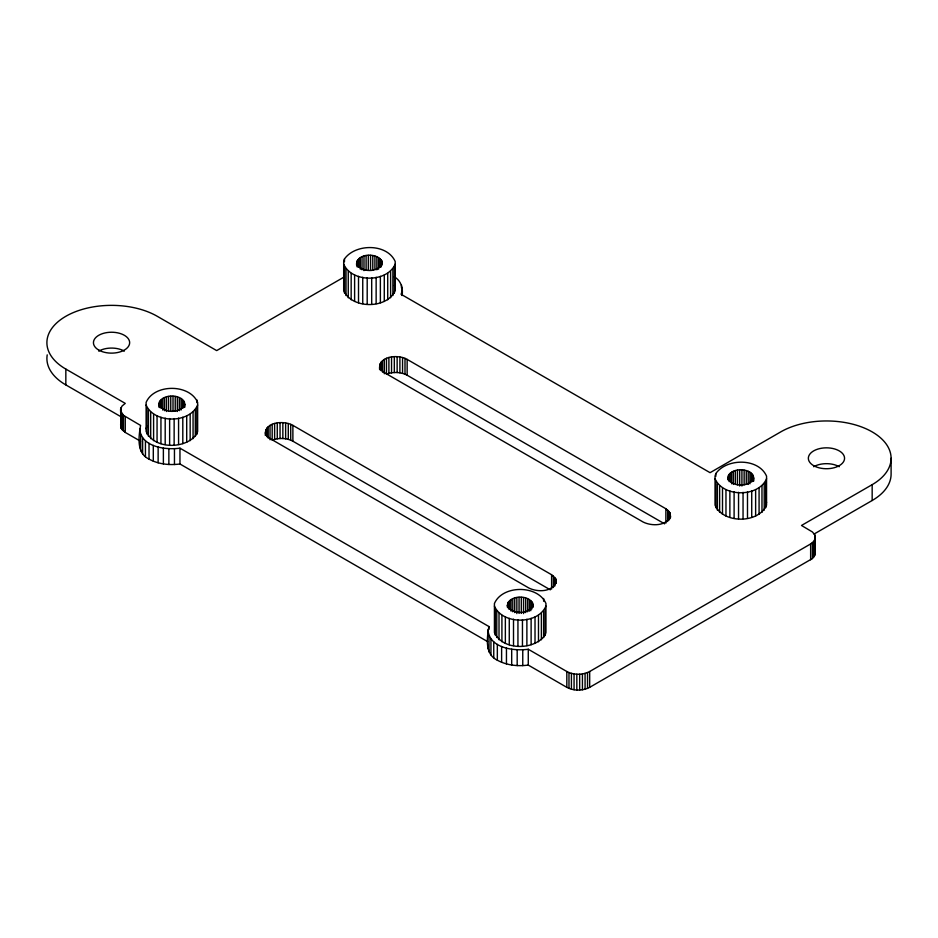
<?xml version="1.0" encoding="UTF-8"?>
<svg xmlns="http://www.w3.org/2000/svg" width="938" height="938" viewBox="0 0 938 938"><rect width="100%" height="100%" fill="white"/><g stroke="black" fill="none" stroke-linecap="round" stroke-linejoin="round"><path stroke-width="1.41" d="M402.097 295.552C403.258 288.294 401.042 280.568 394.253 276.792M487.631 641.627L179.955 463.993C169.485 465.4 158.393 464.24 149.025 459.116C136.256 453.101 138.672 436.756 140.583 425.43L123.453 415.335L120.58 410.797M140.278 442.326L139.703 447.672M402.097 291.237L401.089 294.286L710.078 472.682L780.744 431.89A64.64 37.321 0 0 1 872.164 431.89A64.64 37.321 0 0 1 872.164 484.665L801.498 525.468L812.449 531.987L814.817 534.93L815.31 553.995L812.449 558.532L589.674 687.343C582.686 691.001 573.81 691.001 566.822 687.343L528.27 665.089C517.799 666.496 506.708 665.335 497.339 660.223C484.571 654.196 486.986 637.852 488.897 626.525L179.955 448.165C165.405 450.17 140.829 447.016 139.656 428.607M343.707 277.261L216.678 350.601L157.256 316.294A64.64 37.321 0 0 0 65.836 316.294A64.64 37.321 0 0 0 65.836 369.08L125.258 403.387L122.034 406.037L120.58 409.167L121.072 428.232L125.258 432.418L140.583 441.259M120.58 425.008L121.072 423.401M146.117 428.795L146.903 426.227M184.763 407.268C187.354 392.272 156.412 392.272 159.003 407.268M184.763 404.348C180.753 413.705 163.013 413.705 159.003 404.348M146.117 405.005C154.137 423.706 189.628 423.706 197.637 405.005M196.863 433.954L197.637 431.398L197.637 402.402C189.628 383.689 154.137 383.689 146.117 402.402L146.117 431.398C154.16 449.642 185.959 449.478 196.863 433.954L196.863 407.561M556.269 583.401L555.777 578.922L551.603 574.736L292.879 425.371C283.921 420.177 263.848 421.584 265.348 435.466M344.469 258.958L343.683 261.526L343.683 290.522C351.691 309.223 387.195 309.223 395.203 290.522L395.203 261.526C387.171 243.27 355.373 243.446 344.469 258.958L344.469 261.737M356.557 263.472C360.403 273.11 380.476 273.005 382.317 262.171C378.448 252.064 356.112 252.709 356.557 265.091M343.683 264.129C351.691 282.83 387.195 282.83 395.203 264.129M670.541 517.424L670.06 512.945L665.874 508.759L407.151 359.395C398.134 354.142 377.944 355.654 379.632 369.678M533.077 607.062C533.91 593.766 506.473 593.766 507.317 607.062M533.077 605.444C529.067 614.8 511.327 614.8 507.317 605.444M494.432 606.1C502.451 624.802 537.943 624.802 545.951 606.1M556.269 582.146C552.13 592.312 537.251 592.288 528.739 587.938L270.027 438.562L266.802 435.912L265.348 432.781M545.177 635.049L545.951 632.493L545.951 603.497C537.943 584.784 502.451 584.784 494.432 603.497L494.432 632.493C502.475 650.738 534.261 650.573 545.177 635.049L545.177 608.656M670.541 516.17C666.414 526.335 651.523 526.312 643.022 521.962L384.299 372.585L381.074 369.935L379.632 366.805M715.823 473.573L715.037 476.141L715.037 505.125C723.046 523.838 758.537 523.838 766.557 505.125L766.557 476.141C758.514 457.885 726.727 458.049 715.823 473.573L715.823 476.352M753.671 481.159C756.462 466.596 727.149 465.811 727.911 479.693M753.671 478.087C749.673 487.443 731.921 487.443 727.911 478.087M715.037 478.732C723.046 497.445 758.537 497.445 766.557 478.732M815.31 538.154L813.856 541.285L810.643 543.946L589.674 671.514C582.686 675.172 573.81 675.172 566.822 671.514L528.27 649.26C513.719 651.265 489.144 648.111 487.971 629.703M814.114 534.015L872.164 500.505A64.64 37.321 0 0 0 891.1 474.112L891.1 458.272M664.608 523.861L407.151 375.223C400.854 371.882 393.092 371.706 386.456 374.18L386.456 358.339M550.336 589.838L292.879 441.2C286.582 437.858 278.809 437.683 272.184 440.156L272.184 424.328M47.217 354.857A64.64 37.321 0 0 0 65.836 384.908L121.459 417.023M814.817 550.758L815.31 552.365M765.771 499.966L766.557 502.522M394.417 285.351L395.203 287.919M487.971 645.543L488.018 648.768M872.164 484.665L872.164 500.505M814.817 534.93L814.817 555.589M813.856 541.285L813.856 557.125M812.449 542.692L812.449 558.532M810.643 543.946L810.643 559.775M765.771 481.3L765.771 507.693M764.224 483.75L764.224 510.131M761.973 486.001L761.973 512.394M759.077 487.995L759.077 514.387M755.629 489.659L755.629 516.052M753.284 475.507L753.284 481.323M752.51 474.276L752.51 481.557M751.725 490.961L751.725 517.354M751.385 473.151L751.385 481.886M749.931 472.154L749.931 483.809M748.207 471.322L748.207 484.43M747.492 491.852L747.492 518.245M746.261 470.665L746.261 483.774M744.139 470.231L744.139 484.782M743.048 492.309L743.048 518.702M741.923 469.997L741.923 486.013M739.672 469.997L739.672 486.013M738.546 492.309L738.546 518.702M737.444 470.231L737.444 484.782M735.333 470.665L735.333 483.774M734.102 491.852L734.102 518.245M733.375 471.322L733.375 484.43M731.652 472.154L731.652 483.809M730.198 473.151L730.198 481.886M729.87 490.961L729.87 517.354M729.072 474.276L729.072 481.557M728.31 475.507L728.31 479.869M725.965 489.659L725.965 516.052M722.506 487.995L722.506 514.387M719.61 486.001L719.61 512.394M717.359 483.75L717.359 510.131M715.823 481.3L715.823 507.693M670.06 512.945L670.06 518.702M669.099 511.421L669.099 520.051M667.68 510.002L667.68 521.528M665.874 508.759L665.874 523.158M589.674 671.514L589.674 687.343M587.516 672.558L587.516 688.398M585.078 673.367L585.078 689.207M582.428 673.93L582.428 689.758M579.661 674.211L579.661 690.04M576.835 674.211L576.835 690.04M574.068 673.93L574.068 689.758M571.418 673.367L571.418 689.207M568.979 672.558L568.979 688.398M566.822 671.514L566.822 687.343M555.777 578.922L555.777 583.237M554.815 577.398L554.815 586.027M553.408 575.979L553.408 587.505M551.603 574.736L551.603 589.134M543.63 598.491L543.63 601.27M543.63 611.107L543.63 637.5M541.378 613.358L541.378 639.751M538.482 615.351L538.482 641.744M535.023 617.028L535.023 643.421M532.678 602.864L532.678 607.238M531.916 601.645L531.916 608.926M531.119 618.33L531.119 644.723M530.791 600.519L530.791 610.708M529.337 599.523L529.337 611.166M528.27 649.26L528.27 665.089M527.613 598.679L527.613 611.787M526.886 619.221L526.886 645.614M525.655 598.034L525.655 612.596M523.545 597.588L523.545 613.604M522.759 649.788L522.759 665.628M522.454 619.666L522.454 646.059M521.317 597.365L521.317 613.382M519.066 597.365L519.066 613.382M517.94 619.666L517.94 646.059M517.178 649.764L517.178 665.605M516.85 597.588L516.85 613.604M514.728 598.034L514.728 612.596M513.508 619.221L513.508 645.614M512.781 598.679L512.781 611.787M511.691 649.19L511.691 665.03M511.058 599.523L511.058 611.166M509.604 600.519L509.604 609.254M509.264 618.33L509.264 644.723M508.478 601.645L508.478 608.926M507.704 602.864L507.704 607.238M506.45 648.076L506.45 663.916M505.359 617.028L505.359 643.421M501.912 615.351L501.912 641.744M501.619 646.458L501.619 662.298M499.016 613.358L499.016 639.751M497.339 644.383L497.339 660.223M496.765 611.107L496.765 637.5M495.217 608.656L495.217 635.049M493.751 641.92L493.751 657.749M490.949 639.13L490.949 654.959M488.897 626.525L488.897 629.41M489.015 636.105L489.015 651.933M407.151 359.395L407.151 375.223M404.993 358.339L404.993 374.18M402.554 357.53L402.554 373.371M402.226 288.13L402.226 295.329M401.476 285.046L401.476 287.931M399.905 356.979L399.905 372.808M397.137 356.698L397.137 372.527M394.417 266.685L394.417 293.078M394.323 356.698L394.323 372.527M392.881 269.136L392.881 295.529M391.545 356.979L391.545 372.808M390.618 271.387L390.618 297.78M388.895 357.53L388.895 373.371M387.722 273.38L387.722 299.773M384.275 275.057L384.275 301.45M384.299 359.395L384.299 373.781M382.493 360.638L382.493 372.151M381.93 260.893L381.93 265.266M381.156 259.674L381.156 266.955M381.074 362.045L381.074 370.686M380.371 276.358L380.371 302.751M380.031 258.548L380.031 267.283M380.113 363.569L380.113 369.326M378.589 257.551L378.589 269.194M376.853 256.707L376.853 269.816M376.138 277.249L376.138 303.642M374.907 256.062L374.907 269.171M372.785 255.617L372.785 270.179M371.694 277.695L371.694 304.088M370.569 255.394L370.569 269.956M368.317 255.394L368.317 269.956M367.192 277.695L367.192 304.088M366.101 255.617L366.101 270.179M363.979 256.062L363.979 270.625M362.748 277.249L362.748 303.642M362.021 256.707L362.021 269.816M360.298 257.551L360.298 269.194M358.855 258.548L358.855 267.283M358.515 276.358L358.515 302.751M357.73 259.674L357.73 266.955M356.956 260.893L356.956 266.72M354.611 275.057L354.611 301.45M351.164 273.38L351.164 299.773M348.256 271.387L348.256 297.78M346.005 269.136L346.005 295.529M344.469 266.685L344.469 293.078M292.879 425.371L292.879 441.2M290.721 424.328L290.721 440.156M288.283 423.507L288.283 439.347M285.633 422.956L285.633 438.785M282.854 422.675L282.854 438.503M280.04 422.675L280.04 438.503M277.273 422.956L277.273 438.785M274.623 423.507L274.623 439.347M270.027 425.371L270.027 439.758M268.209 426.614L268.209 438.128M266.802 428.021L266.802 436.662M265.841 429.545L265.841 435.302M196.863 399.834L196.863 402.613M195.315 410.012L195.315 436.405M193.064 412.263L193.064 438.656M190.168 414.256L190.168 440.649M186.709 415.933L186.709 442.326M184.376 401.769L184.376 406.142M183.602 400.549L183.602 407.831M182.804 417.234L182.804 443.627M182.476 399.424L182.476 408.159M181.022 398.427L181.022 410.07M179.955 448.165L179.955 463.993M179.299 397.583L179.299 410.692M178.572 418.125L178.572 444.506M177.341 396.938L177.341 411.501M175.23 396.493L175.23 411.055M174.456 448.692L174.456 464.533M174.14 418.571L174.14 444.964M173.014 396.27L173.014 410.821M170.751 396.27L170.751 410.821M169.626 418.571L169.626 444.964M168.863 448.669L168.863 464.509M168.535 396.493L168.535 411.055M166.413 396.938L166.413 411.501M165.194 418.125L165.194 444.506M164.467 397.583L164.467 410.692M163.376 448.094L163.376 463.923M162.743 398.427L162.743 410.07M161.289 399.424L161.289 408.159M160.949 417.234L160.949 443.627M160.163 400.549L160.163 407.831M159.39 401.769L159.39 406.142M158.135 446.98L158.135 462.809M157.056 415.933L157.056 442.326M153.598 414.256L153.598 440.649M153.304 445.362L153.304 461.191M150.701 412.263L150.701 438.656M149.025 443.287L149.025 459.116M148.45 410.012L148.45 436.405M146.903 407.561L146.903 433.954M145.437 440.813L145.437 456.654M142.635 438.034L142.635 453.863M140.7 435.009L140.7 450.838M125.258 416.578L125.258 432.418M123.453 415.335L123.453 431.163M122.034 413.928L122.034 429.756M121.072 407.561L121.072 428.232M65.836 369.08L65.836 384.908M98.748 351.129A18.103 10.447 0 0 1 124.344 351.129M813.656 466.725A18.103 10.447 0 0 1 839.252 466.725M98.748 350.073A18.103 10.447 0 0 0 129.034 345.395A18.103 10.447 0 0 0 106.862 332.591A18.103 10.447 0 0 0 98.748 350.073M813.656 465.67A18.103 10.447 0 0 0 843.942 460.98A18.103 10.447 0 0 0 821.77 448.188A18.103 10.447 0 0 0 813.656 465.67"/></g></svg>
